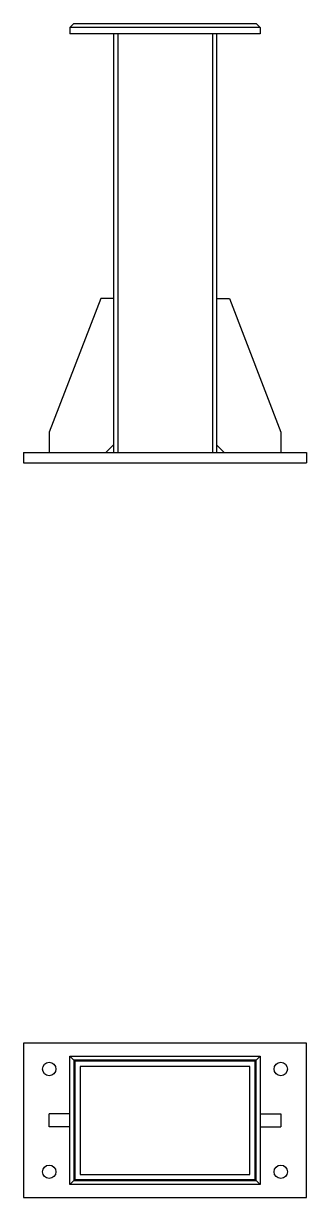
# Model space of a CAD drawing. Header units: millimetres. Extents: x 2639 to 4699, y 4335 to 6619.
# Drawn here: x 2639 to 3189, y 4335 to 6619 of the extents above.
import ezdxf

# ---------------------------------------------------------------- set-up
doc = ezdxf.new("R2010")
doc.units = ezdxf.units.MM

msp = doc.modelspace()

# ---------------------------------------------------------------- linework, layer by layer
at = {"color": 7, "linetype": 'Continuous', "lineweight": 25}
for p, q in [((2737.2, 6619.4), (2729.2, 6611.4)), ((3099.2, 6611.4), (2729.2, 6611.4)), ((2729.2, 6611.4), (2729.2, 6599.4)), ((2737.2, 6619.4), (3091.2, 6619.4)), ((3099.2, 6611.4), (3091.2, 6619.4)), ((3099.2, 6611.4), (3099.2, 6599.4)), ((3099.2, 6599.4), (2729.2, 6599.4)), ((2814.2, 6599.4), (2814.2, 5784.4)), ((2822.2, 6599.4), (2822.2, 5784.4)), ((3006.2, 6599.4), (3006.2, 5784.4)), ((3014.2, 6599.4), (3014.2, 5784.4)), ((2789.2, 6084.4), (2689.2, 5824.4)), ((2814.2, 6084.4), (2789.2, 6084.4)), ((3014.2, 6084.4), (3039.2, 6084.4)), ((3039.2, 6084.4), (3139.2, 5824.4)), ((2689.2, 5824.4), (2689.2, 5784.4)), ((3139.2, 5824.4), (3139.2, 5784.4)), ((2639.2, 5784.4), (2639.2, 5764.4)), ((2639.2, 5784.4), (3189.2, 5784.4)), ((2799.2, 5784.4), (2814.2, 5799.4)), ((3014.2, 5799.4), (3029.2, 5784.4)), ((3189.2, 5784.4), (3189.2, 5764.4)), ((2639.2, 5764.4), (3189.2, 5764.4)), ((2639.2, 4635.2), (2639.2, 4335.2)), ((3189.2, 4635.2), (2639.2, 4635.2)), ((3189.2, 4335.2), (3189.2, 4635.2)), ((2729.2, 4360.2), (2729.2, 4610.2)), ((2737.2, 4602.2), (2729.2, 4610.2)), ((2729.2, 4610.2), (3099.2, 4610.2)), ((2737.2, 4602.2), (2737.2, 4368.2)), ((3091.2, 4602.2), (2737.2, 4602.2)), ((3089.2, 4600.2), (2739.2, 4600.2)), ((2739.2, 4600.2), (2739.2, 4370.2)), ((3089.2, 4370.2), (3089.2, 4600.2)), ((3099.2, 4610.2), (3091.2, 4602.2)), ((3091.2, 4368.2), (3091.2, 4602.2)), ((3099.2, 4610.2), (3099.2, 4360.2)), ((2749.2, 4590.2), (2749.2, 4380.2)), ((3079.2, 4590.2), (2749.2, 4590.2)), ((3079.2, 4380.2), (3079.2, 4590.2)), ((2689.2, 4472.7), (2689.2, 4497.7)), ((2729.2, 4497.7), (2689.2, 4497.7)), ((3099.2, 4497.7), (3139.2, 4497.7)), ((3139.2, 4497.7), (3139.2, 4472.7)), ((2729.2, 4472.7), (2689.2, 4472.7)), ((3099.2, 4472.7), (3139.2, 4472.7)), ((2737.2, 4368.2), (2729.2, 4360.2)), ((2737.2, 4368.2), (3091.2, 4368.2)), ((2739.2, 4370.2), (3089.2, 4370.2)), ((2749.2, 4380.2), (3079.2, 4380.2)), ((3099.2, 4360.2), (3091.2, 4368.2)), ((3099.2, 4360.2), (2729.2, 4360.2)), ((2639.2, 4335.2), (3189.2, 4335.2))]:
    msp.add_line(p, q, dxfattribs=at)
for centre in [(2689.2, 4585.2), (3139.2, 4585.2), (2689.2, 4385.2), (3139.2, 4385.2)]:
    msp.add_circle(centre, 13, dxfattribs=at)

doc.saveas('drawing.dxf')
